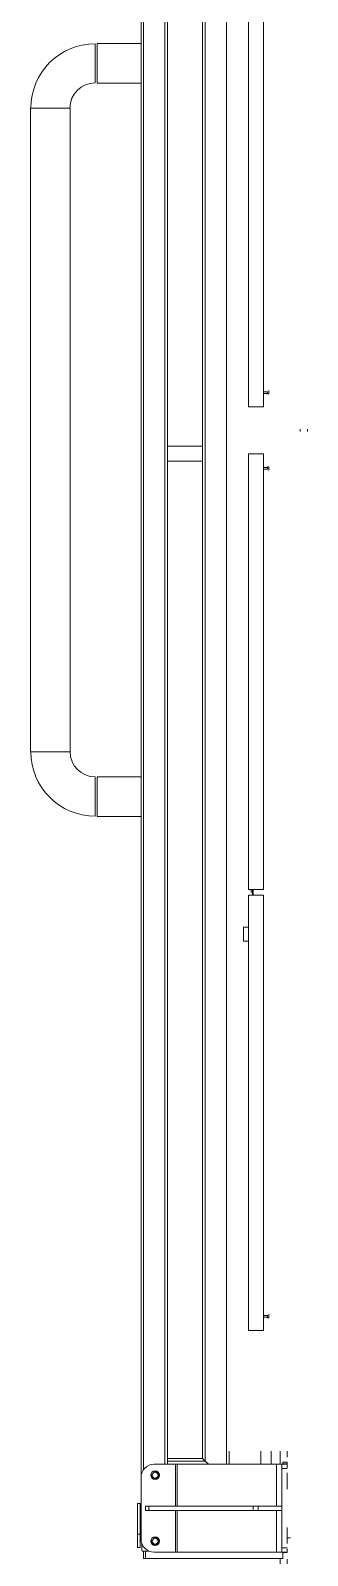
# Model space of a CAD drawing. Header units: millimetres. Extents: x 2179 to 48742, y 3478 to 161002.
# Drawn here: x 22200 to 22515, y 134659 to 136392 of the extents above; entities that cross this region are included whole.
import ezdxf

# ---------------------------------------------------------------- set-up
doc = ezdxf.new("R2010")
doc.units = ezdxf.units.MM
doc.layers.add('0-1', color=7, linetype='Continuous', lineweight=9)
doc.layers.add('2966-1_navrh dispozice stroju-HK_02_dwg-1', color=7, linetype='Continuous', lineweight=9, true_color=0x919191)

# ---------------------------------------------------------------- blocks, each defined once
blk = doc.blocks.new('2966-1_navrh dispozice stroju-HK_02_dwg_SE3319-903281-1NP _ stroje')
at = {"layer": '0-1', "flags": 128}
blk.add_lwpolyline([(1584.7, -1604.5), (1584.7, -1621.5), (2079.7, -1621.5), (2079.7, -1604.5)], close=True, dxfattribs=at)
blk = doc.blocks.new('2966-1_navrh dispozice stroju-HK_02_dwg_SE3318-903282-1NP _ stroje')
at = {"layer": '0-1'}
blk.add_line((2064.4, -1600), (2064.4, -1604.5), dxfattribs=at)
at = {"layer": '0-1', "flags": 128}
blk.add_lwpolyline([(2061, -1598.5), (2065, -1598.5), (2065, -1600), (2062.5, -1600), (2062.5, -1604.5)], dxfattribs=at)
blk = doc.blocks.new('2966-1_navrh dispozice stroju-HK_02_dwg_SE3265-903330-1NP _ stroje')
at = {"layer": '0-1'}
blk.add_line((2628.3, -1616.3), (2634.7, -1616.3), dxfattribs=at)
at = {"layer": '0-1', "flags": 128}
for points in [[(2628.3, -1618.4), (2631.3, -1618.4), (2631.3, -1617), (2631.3, -1616.5), (2634.7, -1616.5)], [(2628.3, -1617), (2631.3, -1617), (2634.7, -1617.1)]]:
    blk.add_lwpolyline(points, dxfattribs=at)
blk = doc.blocks.new('2966-1_navrh dispozice stroju-HK_02_dwg_SE3264-903331-1NP _ stroje')
at = {"layer": '0-1', "flags": 128}
blk.add_lwpolyline([(2628.3, -1621.5), (2628.3, -1604.5), (2133.3, -1604.5), (2133.3, -1621.5)], close=True, dxfattribs=at)
blk = doc.blocks.new('2966-1_navrh dispozice stroju-HK_02_dwg_SE3263-903332-1NP _ stroje')
at = {"layer": '0-1'}
blk.add_line((2148.6, -1600), (2148.6, -1604.5), dxfattribs=at)
at = {"layer": '0-1', "flags": 128}
blk.add_lwpolyline([(2152, -1598.5), (2148, -1598.5), (2148, -1600), (2150.5, -1600), (2150.5, -1604.5)], dxfattribs=at)
blk = doc.blocks.new('2966-1_navrh dispozice stroju-HK_02_dwg_SE3262-903333-1NP _ stroje')
at = {"layer": '0-1', "flags": 128}
blk.add_lwpolyline([(2687.2, -1621.5), (2687.2, -1627.4), (2671.2, -1627.4), (2671.2, -1621.5)], dxfattribs=at)
blk = doc.blocks.new('2966-1_navrh dispozice stroju-HK_02_dwg_SE3261-903334-1NP _ stroje')
at = {"layer": '0-1', "flags": 128}
blk.add_lwpolyline([(2634.7, -1604.5), (2634.7, -1621.5), (3129.7, -1621.5), (3129.7, -1604.5)], close=True, dxfattribs=at)
blk = doc.blocks.new('2966-1_navrh dispozice stroju-HK_02_dwg_SE3260-903335-1NP _ stroje')
at = {"layer": '0-1'}
blk.add_line((3114.4, -1600), (3114.4, -1604.5), dxfattribs=at)
at = {"layer": '0-1', "flags": 128}
blk.add_lwpolyline([(3111, -1598.5), (3115, -1598.5), (3115, -1600), (3112.5, -1600), (3112.5, -1604.5)], dxfattribs=at)
blk = doc.blocks.new('2966-1_navrh dispozice stroju-HK_02_dwg_SE2998-903392-1NP _ stroje')
at = {"layer": '0-1'}
for p, q in [((3281.5, -1585.7), (3266.5, -1585.7)), ((3436.5, -1585.7), (3388.5, -1585.7))]:
    blk.add_line(p, q, dxfattribs=at)
blk = doc.blocks.new('2966-1_navrh dispozice stroju-HK_02_dwg_SE2999-903393-1NP _ stroje')
at = {"layer": '0-1'}
for p, q in [((3273.5, -1577.7), (3266.5, -1577.7)), ((3396.5, -1577.7), (3389.5, -1577.7))]:
    blk.add_line(p, q, dxfattribs=at)
blk = doc.blocks.new('2966-1_navrh dispozice stroju-HK_02_dwg_SE2997-903394-1NP _ stroje')
for name in ['2966-1_navrh dispozice stroju-HK_02_dwg_SE2999-903393-1NP _ stroje', '2966-1_navrh dispozice stroju-HK_02_dwg_SE2998-903392-1NP _ stroje']:
    blk.add_blockref(name, (0, 0))
blk = doc.blocks.new('2966-1_navrh dispozice stroju-HK_02_dwg_SE2955-903425-1NP _ stroje')
at = {"layer": '0-1'}
blk.add_line((3281.5, -1585.7), (3266.5, -1585.7), dxfattribs=at)
blk = doc.blocks.new('2966-1_navrh dispozice stroju-HK_02_dwg_SE2956-903426-1NP _ stroje')
at = {"layer": '0-1'}
blk.add_line((3281.5, -1595.7), (3266.5, -1595.7), dxfattribs=at)
blk = doc.blocks.new('2966-1_navrh dispozice stroju-HK_02_dwg_SE2957-903427-1NP _ stroje')
at = {"layer": '0-1'}
blk.add_line((3281.5, -1607.7), (3266.5, -1607.7), dxfattribs=at)
blk = doc.blocks.new('2966-1_navrh dispozice stroju-HK_02_dwg_SE2954-903431-1NP _ stroje')
for name in ['2966-1_navrh dispozice stroju-HK_02_dwg_SE2955-903425-1NP _ stroje', '2966-1_navrh dispozice stroju-HK_02_dwg_SE2956-903426-1NP _ stroje', '2966-1_navrh dispozice stroju-HK_02_dwg_SE2957-903427-1NP _ stroje']:
    blk.add_blockref(name, (0, 0))
blk = doc.blocks.new('2966-1_navrh dispozice stroju-HK_02_dwg_SE2623-903609-1NP _ stroje')
at = {"layer": '0-1', "flags": 128}
for points in [[(3275, -1713.7), (3275, -1673.7), (3278, -1670.7), (3276.5, -1672.2)], [(3281.5, -1667.2), (3278, -1670.7), (3278, -1713.7)]]:
    blk.add_lwpolyline(points, dxfattribs=at)
blk = doc.blocks.new('2966-1_navrh dispozice stroju-HK_02_dwg_SE2622-903610-1NP _ stroje')
at = {"layer": '0-1'}
blk.add_line((2141.5, -1713.7), (2141.5, -1673.7), dxfattribs=at)
blk = doc.blocks.new('2966-1_navrh dispozice stroju-HK_02_dwg_SE2621-903611-1NP _ stroje')
at = {"layer": '0-1'}
blk.add_line((2124.5, -1673.7), (2124.5, -1713.7), dxfattribs=at)
blk = doc.blocks.new('2966-1_navrh dispozice stroju-HK_02_dwg_SE2619-903613-1NP _ stroje')
at = {"layer": '0-1'}
for p, q in [((964, -1646.7), (961, -1643.7)), ((3266.5, -1643.7), (3281.5, -1643.7))]:
    blk.add_line(p, q, dxfattribs=at)
at = {"layer": '0-1', "flags": 128}
for points in [[(3281.5, -1646.7), (964, -1646.7), (988, -1670.7), (989.5, -1672.2)], [(3276.5, -1672.2), (3278, -1670.7), (988, -1670.7), (991, -1673.7), (3275, -1673.7), (3278, -1670.7), (3281.5, -1667.2)]]:
    blk.add_lwpolyline(points, dxfattribs=at)
blk = doc.blocks.new('2966-1_navrh dispozice stroju-HK_02_dwg_SE2618-903614-1NP _ stroje')
at = {"layer": '0-1', "flags": 128}
blk.add_lwpolyline([(3361, -1747.7), (3376, -1747.7), (3376, -1744.7), (3361, -1744.7), (3361, -1747.7), (3326, -1747.7), (3326, -1744.7), (3361, -1744.7)], dxfattribs=at)
blk = doc.blocks.new('2966-1_navrh dispozice stroju-HK_02_dwg_SE2617-903615-1NP _ stroje')
at = {"layer": '0-1', "flags": 128}
blk.add_lwpolyline([(3351, -1743.7), (3351, -1744.7), (3326, -1744.7), (3326, -1743.7)], dxfattribs=at)
blk = doc.blocks.new('2966-1_navrh dispozice stroju-HK_02_dwg_SE2613-903619-1NP _ stroje')
at = {"layer": '0-1', "flags": 128}
blk.add_lwpolyline([(2471.7, -1869.2), (2471.7, -1824.2), (1740.3, -1824.2), (1740.3, -1869.2)], close=True, dxfattribs=at)
blk = doc.blocks.new('2966-1_navrh dispozice stroju-HK_02_dwg_SE2612-903620-1NP _ stroje')
at = {"layer": '0-1'}
for p, q in [((1711.6, -1795.7), (1667.1, -1795.7)), ((1740.3, -1824.5), (1740.3, -1869))]:
    blk.add_line(p, q, dxfattribs=at)
for radius in [73.3, 28.8]:
    blk.add_arc((1740.3, -1795.7), radius, 180, 270, dxfattribs=at)
blk = doc.blocks.new('2966-1_navrh dispozice stroju-HK_02_dwg_SE2611-903621-1NP _ stroje')
at = {"layer": '0-1'}
for p, q in [((2544.9, -1795.7), (2500.4, -1795.7)), ((2471.7, -1824.5), (2471.7, -1869))]:
    blk.add_line(p, q, dxfattribs=at)
for radius in [28.7, 73.2]:
    blk.add_arc((2471.7, -1795.7), radius, 270, 0, dxfattribs=at)
blk = doc.blocks.new('2966-1_navrh dispozice stroju-HK_02_dwg_SE2609-903623-1NP _ stroje')
at = {"layer": '0-1', "flags": 128}
blk.add_lwpolyline([(2500.2, -1793.7), (2545.2, -1793.7), (2545.2, -1743.7), (2500.2, -1743.7)], close=True, dxfattribs=at)
blk = doc.blocks.new('2966-1_navrh dispozice stroju-HK_02_dwg_SE2608-903624-1NP _ stroje')
at = {"layer": '0-1', "flags": 128}
blk.add_lwpolyline([(1711.8, -1743.7), (1711.8, -1793.7), (1666.8, -1793.7), (1666.8, -1743.7)], dxfattribs=at)
blk = doc.blocks.new('2966-1_navrh dispozice stroju-HK_02_dwg_SE2607-903625-1NP _ stroje')
at = {"layer": '0-1'}
for p, q in [((931.5, -1713.7), (3281.5, -1713.7)), ((3281.5, -1716.7), (931.5, -1716.7)), ((925.5, -1740.7), (3287.5, -1740.7)), ((3296.4, -1743.7), (940, -1743.7))]:
    blk.add_line(p, q, dxfattribs=at)
blk = doc.blocks.new('2966-1_navrh dispozice stroju-HK_02_dwg_SE2605-903627-1NP _ stroje')
at = {"layer": '0-1'}
for p, q in [((2500.2, -1743.7), (2133, -1743.7)), ((3296.5, -1743.7), (2545.2, -1743.7))]:
    blk.add_line(p, q, dxfattribs=at)
blk = doc.blocks.new('2966-1_navrh dispozice stroju-HK_02_dwg_SE2604-903628-1NP _ stroje')
at = {"layer": '0-1', "flags": 128}
blk.add_lwpolyline([(934.7, -1713.7), (937, -1713.7), (2133, -1713.7)], dxfattribs=at)
blk.add_blockref('2966-1_navrh dispozice stroju-HK_02_dwg_SE2605-903627-1NP _ stroje', (0, 0))
blk = doc.blocks.new('2966-1_navrh dispozice stroju-HK_02_dwg_SE2601-903631-1NP _ stroje')
at = {"layer": '0-1'}
for p, q in [((3365, -1577.7), (3365, -1573.7)), ((3355, -1577.4), (3355, -1577.7))]:
    blk.add_line(p, q, dxfattribs=at)
blk = doc.blocks.new('2966-1_navrh dispozice stroju-HK_02_dwg_SE2599-903633-1NP _ stroje')
at = {"layer": '0-1'}
for p, q in [((3379.5, -1742.7), (3371.9, -1742.7)), ((3380.5, -1740.7), (3380.5, -1741.7))]:
    blk.add_line(p, q, dxfattribs=at)
for centre, radius, start, end in [((3374.5, -1737.8), 3, 296.7628, 326.1891), ((3379.5, -1741.7), 1, 270, 360)]:
    blk.add_arc(centre, radius, start, end, dxfattribs=at)
blk = doc.blocks.new('2966-1_navrh dispozice stroju-HK_02_dwg_SE2598-903634-1NP _ stroje')
at = {"layer": '0-1'}
blk.add_circle((3294, -1727.7), 3.32, dxfattribs=at)
blk.add_arc((3294, -1727.7), 4, 255, 195, dxfattribs=at)
blk = doc.blocks.new('2966-1_navrh dispozice stroju-HK_02_dwg_SE2597-903635-1NP _ stroje')
at = {"layer": '0-1'}
blk.add_circle((3369, -1727.7), 3.32, dxfattribs=at)
blk.add_arc((3369, -1727.7), 4, 255, 195, dxfattribs=at)
blk = doc.blocks.new('2966-1_navrh dispozice stroju-HK_02_dwg_SE2596-903636-1NP _ stroje')
at = {"layer": '0-1'}
for p, q in [((3334, -1610.4), (3334, -1583.7)), ((3334, -1734.8), (3334, -1616.4))]:
    blk.add_line(p, q, dxfattribs=at)
at = {"layer": '0-1', "flags": 128}
for points in [[(3329, -1610.4), (3329, -1616.4), (3334, -1616.4), (3334, -1610.4), (3329, -1610.4), (3329, -1583.7)], [(3329, -1734.8), (3329, -1738.7), (3334, -1738.7), (3334, -1734.8), (3329, -1734.8), (3329, -1616.4)]]:
    blk.add_lwpolyline(points, dxfattribs=at)
blk = doc.blocks.new('2966-1_navrh dispozice stroju-HK_02_dwg_SE2592-903637-1NP _ stroje')
at = {"layer": '0-1'}
for p, q in [((3281.5, -1589.7), (3329, -1589.7)), ((3334, -1589.7), (3381.5, -1589.7))]:
    blk.add_line(p, q, dxfattribs=at)
blk = doc.blocks.new('2966-1_navrh dispozice stroju-HK_02_dwg_SE2593-903638-1NP _ stroje')
at = {"layer": '0-1'}
for p, q in [((3281.5, -1702.8), (3329, -1702.8)), ((3334, -1702.8), (3381.5, -1702.8))]:
    blk.add_line(p, q, dxfattribs=at)
blk = doc.blocks.new('2966-1_navrh dispozice stroju-HK_02_dwg_SE2594-903639-1NP _ stroje')
at = {"layer": '0-1'}
for p, q in [((3281.5, -1704.7), (3329, -1704.7)), ((3334, -1704.7), (3381.5, -1704.7))]:
    blk.add_line(p, q, dxfattribs=at)
blk = doc.blocks.new('2966-1_navrh dispozice stroju-HK_02_dwg_SE2595-903640-1NP _ stroje')
at = {"layer": '0-1'}
for p, q in [((3291.3, -1577.7), (3309.7, -1577.7)), ((3353.3, -1577.7), (3371.7, -1577.7))]:
    blk.add_line(p, q, dxfattribs=at)
blk = doc.blocks.new('2966-1_navrh dispozice stroju-HK_02_dwg_SE2591-903641-1NP _ stroje')
at = {"layer": '0-1'}
for p, q in [((3376.5, -1583.7), (3376.5, -1577.7)), ((3296.5, -1743.7), (3366.5, -1743.7))]:
    blk.add_line(p, q, dxfattribs=at)
at = {"layer": '0-1', "flags": 128}
for points in [[(3281.5, -1583.7), (3281.5, -1577.7), (3285.5, -1577.7)], [(3286.5, -1583.7), (3281.5, -1583.7), (3281.5, -1589.7), (3281.5, -1702.8), (3281.5, -1704.7), (3281.5, -1728.7)], [(3286.5, -1577.7), (3286.5, -1583.7), (3376.5, -1583.7), (3381.5, -1583.7)], [(3377.5, -1577.7), (3381.5, -1577.7), (3381.5, -1583.7), (3381.5, -1589.7), (3381.5, -1702.8), (3381.5, -1704.7), (3381.5, -1728.7)]]:
    blk.add_lwpolyline(points, dxfattribs=at)
at = {"layer": '0-1'}
for centre in [(3294, -1727.7), (3369, -1727.7)]:
    blk.add_circle(centre, 5, dxfattribs=at)
for centre, start, end in [((3296.5, -1728.7), 180, 270), ((3366.5, -1728.7), 270, 0)]:
    blk.add_arc(centre, 15, start, end, dxfattribs=at)
for name in ['2966-1_navrh dispozice stroju-HK_02_dwg_SE2592-903637-1NP _ stroje', '2966-1_navrh dispozice stroju-HK_02_dwg_SE2595-903640-1NP _ stroje', '2966-1_navrh dispozice stroju-HK_02_dwg_SE2593-903638-1NP _ stroje', '2966-1_navrh dispozice stroju-HK_02_dwg_SE2594-903639-1NP _ stroje']:
    blk.add_blockref(name, (0, 0))
blk = doc.blocks.new('2966-1_navrh dispozice stroju-HK_02_dwg_SE2590-903642-1NP _ stroje')
at = {"layer": '0-1', "flags": 128}
for points in [[(3382, -1582.7), (3388.5, -1582.7), (3388.5, -1738.7)], [(3380.5, -1734.1), (3380.5, -1738.7), (3388.5, -1738.7), (3388.5, -1740.7), (3380.5, -1740.7), (3380.5, -1738.7)]]:
    blk.add_lwpolyline(points, dxfattribs=at)
blk = doc.blocks.new('2966-1_navrh dispozice stroju-HK_02_dwg_SE2589-903643-1NP _ stroje')
at = {"layer": '0-1'}
blk.add_line((3281, -1577.7), (3281, -1582.7), dxfattribs=at)
at = {"layer": '0-1', "flags": 128}
for points in [[(3281.5, -1577.7), (3281, -1577.7), (3279, -1577.7), (3279, -1582.7), (3281, -1582.7), (3281.5, -1582.7)], [(3381.5, -1577.7), (3382, -1577.7), (3382, -1582.7), (3381.5, -1582.7)]]:
    blk.add_lwpolyline(points, dxfattribs=at)
blk = doc.blocks.new('2966-1_navrh dispozice stroju-HK_02_dwg_SE936-904195-1NP _ stroje')
at = {"layer": '0-1'}
for p, q in [((2105.2, -1554.4), (2107.8, -1554.4)), ((2105.2, -1563), (2107.8, -1563))]:
    blk.add_line(p, q, dxfattribs=at)
blk = doc.blocks.new('2966-1_navrh dispozice stroju-HK_02_dwg-876232-1NP _ stroje')
at = {"rotation": 328.989640494807}
for name in ['2966-1_navrh dispozice stroju-HK_02_dwg_SE2954-903431-1NP _ stroje', '2966-1_navrh dispozice stroju-HK_02_dwg_SE2619-903613-1NP _ stroje', '2966-1_navrh dispozice stroju-HK_02_dwg_SE2607-903625-1NP _ stroje', '2966-1_navrh dispozice stroju-HK_02_dwg_SE2604-903628-1NP _ stroje', '2966-1_navrh dispozice stroju-HK_02_dwg_SE3319-903281-1NP _ stroje', '2966-1_navrh dispozice stroju-HK_02_dwg_SE2608-903624-1NP _ stroje', '2966-1_navrh dispozice stroju-HK_02_dwg_SE2612-903620-1NP _ stroje', '2966-1_navrh dispozice stroju-HK_02_dwg_SE936-904195-1NP _ stroje', '2966-1_navrh dispozice stroju-HK_02_dwg_SE3318-903282-1NP _ stroje', '2966-1_navrh dispozice stroju-HK_02_dwg_SE2613-903619-1NP _ stroje', '2966-1_navrh dispozice stroju-HK_02_dwg_SE3264-903331-1NP _ stroje', '2966-1_navrh dispozice stroju-HK_02_dwg_SE3263-903332-1NP _ stroje', '2966-1_navrh dispozice stroju-HK_02_dwg_SE2621-903611-1NP _ stroje', '2966-1_navrh dispozice stroju-HK_02_dwg_SE2622-903610-1NP _ stroje', '2966-1_navrh dispozice stroju-HK_02_dwg_SE3261-903334-1NP _ stroje', '2966-1_navrh dispozice stroju-HK_02_dwg_SE3265-903330-1NP _ stroje', '2966-1_navrh dispozice stroju-HK_02_dwg_SE3262-903333-1NP _ stroje', '2966-1_navrh dispozice stroju-HK_02_dwg_SE2609-903623-1NP _ stroje', '2966-1_navrh dispozice stroju-HK_02_dwg_SE2611-903621-1NP _ stroje', '2966-1_navrh dispozice stroju-HK_02_dwg_SE3260-903335-1NP _ stroje', '2966-1_navrh dispozice stroju-HK_02_dwg_SE2591-903641-1NP _ stroje', '2966-1_navrh dispozice stroju-HK_02_dwg_SE2997-903394-1NP _ stroje', '2966-1_navrh dispozice stroju-HK_02_dwg_SE2589-903643-1NP _ stroje', '2966-1_navrh dispozice stroju-HK_02_dwg_SE2596-903636-1NP _ stroje', '2966-1_navrh dispozice stroju-HK_02_dwg_SE2601-903631-1NP _ stroje', '2966-1_navrh dispozice stroju-HK_02_dwg_SE2590-903642-1NP _ stroje', '2966-1_navrh dispozice stroju-HK_02_dwg_SE2623-903609-1NP _ stroje', '2966-1_navrh dispozice stroju-HK_02_dwg_SE2598-903634-1NP _ stroje', '2966-1_navrh dispozice stroju-HK_02_dwg_SE2618-903614-1NP _ stroje', '2966-1_navrh dispozice stroju-HK_02_dwg_SE2617-903615-1NP _ stroje', '2966-1_navrh dispozice stroju-HK_02_dwg_SE2597-903635-1NP _ stroje', '2966-1_navrh dispozice stroju-HK_02_dwg_SE2599-903633-1NP _ stroje']:
    blk.add_blockref(name, (-62300.5, 46431.8), dxfattribs=at)

msp = doc.modelspace()

# ---------------------------------------------------------------- block references
at = {"layer": '2966-1_navrh dispozice stroju-HK_02_dwg-1', "rotation": 301.0103595051887}
msp.add_blockref('2966-1_navrh dispozice stroju-HK_02_dwg-876232-1NP _ stroje', (16370.5, 60726.8), dxfattribs=at)

doc.saveas('drawing.dxf')
